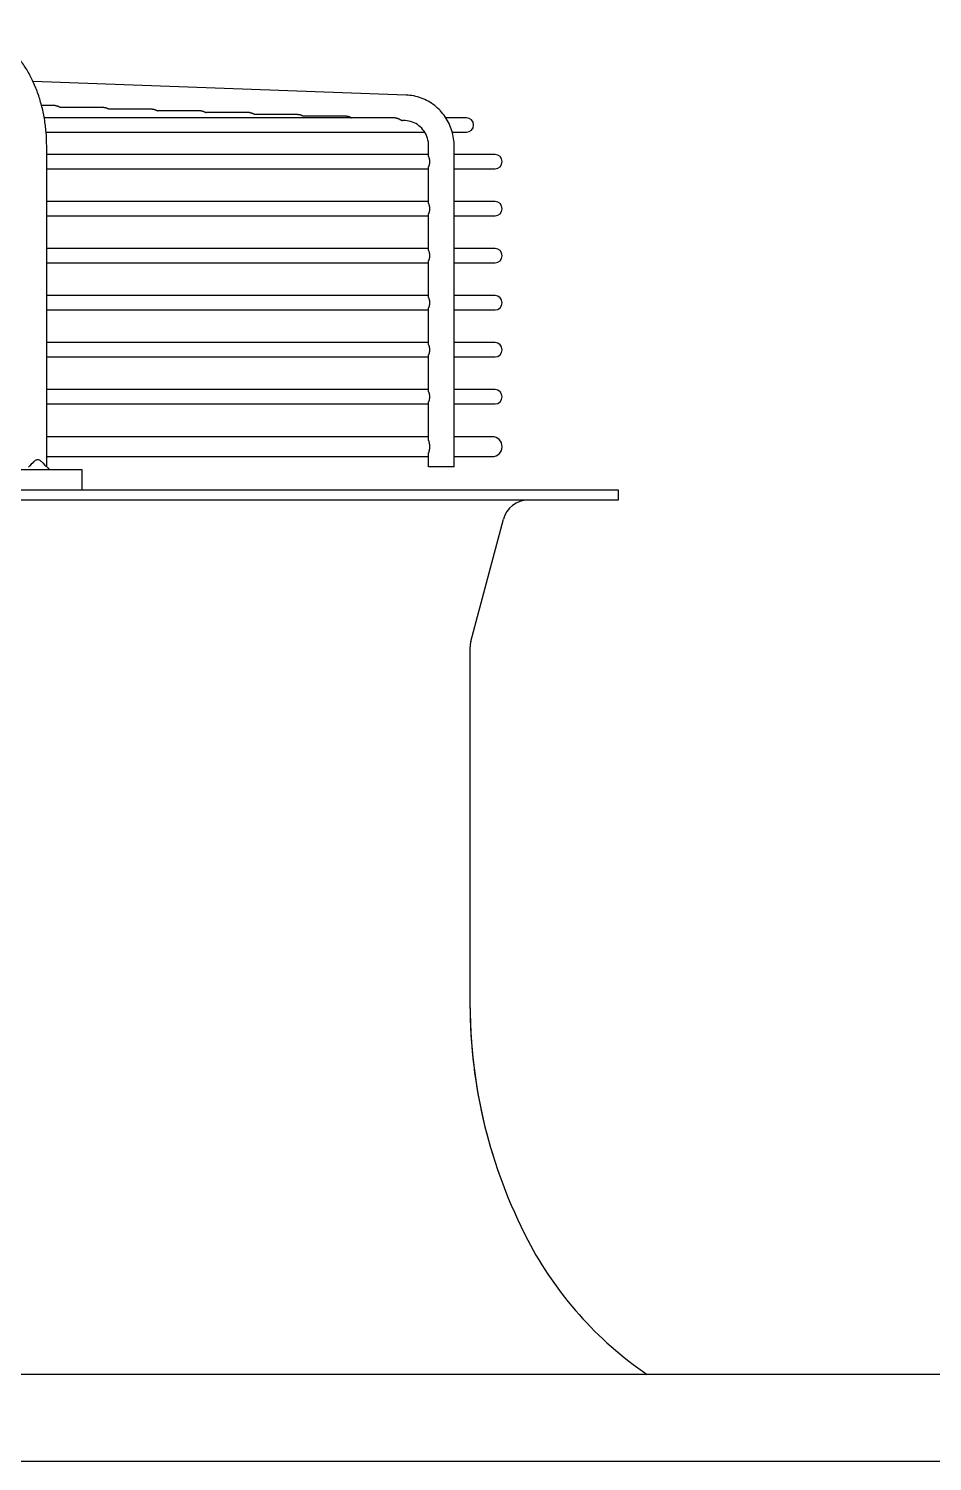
# Model space of a CAD drawing. Header units: millimetres. Extents: x 16200 to 32328, y 19251 to 29476.
# Drawn here: x 16810.83 to 16817.8, y 19596.54 to 19607.57 of the extents above; entities that cross this region are included whole.
import ezdxf

# ---------------------------------------------------------------- set-up
doc = ezdxf.new("R2010")
doc.units = ezdxf.units.MM
doc.header["$LTSCALE"] = 5
doc.layers.add('UNIT', color=6, linetype='Continuous')

msp = doc.modelspace()

# ---------------------------------------------------------------- linework, layer by layer
at = {"layer": 'UNIT'}
for p, q in [((16813.7429, 19607.0623), (16810.8677, 19607.1663)), ((16811.0378, 19606.9814), (16810.9336, 19606.9814)), ((16811.412, 19606.9679), (16811.0786, 19606.9679)), ((16811.7862, 19606.9544), (16811.4528, 19606.9544)), ((16813.6572, 19606.8869), (16810.9541, 19606.8869)), ((16812.1604, 19606.9409), (16811.827, 19606.9409)), ((16812.5346, 19606.9274), (16812.2012, 19606.9274)), ((16812.9088, 19606.9139), (16812.5754, 19606.9139)), ((16813.283, 19606.9004), (16812.9495, 19606.9004)), ((16813.7358, 19606.8656), (16813.7136, 19606.8664)), ((16814.2073, 19606.8869), (16814.0488, 19606.8869)), ((16810.9684, 19606.7767), (16813.8856, 19606.7767)), ((16814.0984, 19606.7767), (16814.2073, 19606.7767)), ((16810.973, 19604.1995), (16810.973, 19606.6689)), ((16813.9162, 19606.589), (16813.9162, 19606.6689)), ((16814.113, 19604.1995), (16814.113, 19606.6689)), ((16813.9162, 19606.605), (16810.973, 19606.605)), ((16814.4278, 19606.605), (16814.113, 19606.605)), ((16810.973, 19606.4948), (16813.9162, 19606.4948)), ((16813.9162, 19606.2268), (16813.9162, 19606.5107)), ((16814.113, 19606.4948), (16814.4278, 19606.4948)), ((16813.9162, 19606.2428), (16810.973, 19606.2428)), ((16814.4278, 19606.2428), (16814.113, 19606.2428)), ((16810.973, 19606.1326), (16813.9162, 19606.1326)), ((16813.9162, 19605.8646), (16813.9162, 19606.1485)), ((16814.113, 19606.1326), (16814.4278, 19606.1326)), ((16813.9162, 19605.8806), (16810.973, 19605.8806)), ((16814.4278, 19605.8806), (16814.113, 19605.8806)), ((16810.973, 19605.7704), (16813.9162, 19605.7704)), ((16813.9162, 19605.5024), (16813.9162, 19605.7863)), ((16814.113, 19605.7704), (16814.4278, 19605.7704)), ((16813.9162, 19605.5184), (16810.973, 19605.5184)), ((16814.4278, 19605.5184), (16814.113, 19605.5184)), ((16810.973, 19605.4081), (16813.9162, 19605.4081)), ((16813.9162, 19605.1402), (16813.9162, 19605.4241)), ((16814.113, 19605.4081), (16814.4278, 19605.4081)), ((16813.9162, 19605.1562), (16810.973, 19605.1562)), ((16814.4278, 19605.1562), (16814.113, 19605.1562)), ((16810.973, 19605.0459), (16813.9162, 19605.0459)), ((16813.9162, 19604.778), (16813.9162, 19605.0619)), ((16814.113, 19605.0459), (16814.4278, 19605.0459)), ((16813.9162, 19604.794), (16810.973, 19604.794)), ((16814.4278, 19604.794), (16814.113, 19604.794)), ((16810.973, 19604.6837), (16813.9162, 19604.6837)), ((16813.9162, 19604.4023), (16813.9162, 19604.6997)), ((16814.113, 19604.6837), (16814.4278, 19604.6837)), ((16813.9162, 19604.4318), (16810.973, 19604.4318)), ((16814.4062, 19604.4318), (16814.113, 19604.4318)), ((16813.9162, 19604.1995), (16813.9162, 19604.3077)), ((16810.973, 19604.2782), (16813.9162, 19604.2782)), ((16814.113, 19604.1995), (16813.9162, 19604.1995)), ((16814.113, 19604.2782), (16814.4062, 19604.2782)), ((16809.0157, 19604.1798), (16811.2428, 19604.1798)), ((16811.2428, 19604.1798), (16811.2428, 19604.0223)), ((16781.6365, 19604.0223), (16815.3766, 19604.0223)), ((16815.3766, 19604.0223), (16815.3766, 19603.9436)), ((16815.3766, 19603.9436), (16781.6365, 19603.9436)), ((16814.2415, 19602.8558), (16814.4926, 19603.7974)), ((16814.2349, 19602.8051), (16814.2349, 19600.0641)), ((16819.5989, 19597.2113), (16787.4001, 19597.2113)), ((16847.9461, 19596.542), (16787.6496, 19596.542))]:
    msp.add_line(p, q, dxfattribs=at)
for centre, radius, start, end in [((16814.2073, 19606.8318), 0.0551, 270, 90), ((16814.4278, 19606.5499), 0.0551, 270, 90), ((16814.4278, 19606.1877), 0.0551, 270, 90), ((16814.4278, 19605.8255), 0.0551, 270, 90), ((16814.4278, 19605.4633), 0.0551, 270, 90), ((16814.4278, 19605.1011), 0.0551, 270, 90), ((16814.4278, 19604.7389), 0.0551, 270, 90), ((16814.4062, 19604.355), 0.0768, 270, 90), ((16814.6828, 19603.7467), 0.1969, 90, 165.06858), ((16814.4317, 19602.8051), 0.1969, 165.06858, 180), ((16818.1719, 19600.0641), 3.937, 180, 197.13193), ((16818.1719, 19600.0641), 3.937, 180, 207.50184), ((16817.1941, 19599.5551), 2.8346, 207.50184, 235.77552)]:
    msp.add_arc(centre, radius, start, end, dxfattribs=at)
for points, knots in [([(16810.973, 19606.6689), (16810.973, 19606.7044), (16810.9714, 19606.7403), (16810.9685, 19606.7757), (16810.9655, 19606.8112), (16810.9611, 19606.8461), (16810.9552, 19606.8808), (16810.9493, 19606.9154), (16810.9419, 19606.9498), (16810.9331, 19606.9833), (16810.9244, 19607.0167), (16810.9143, 19607.0493), (16810.9028, 19607.081), (16810.8913, 19607.1128), (16810.8784, 19607.1438), (16810.8643, 19607.1734), (16810.8503, 19607.203), (16810.8351, 19607.2313), (16810.8187, 19607.2583), (16810.8022, 19607.2854), (16810.7846, 19607.3112), (16810.766, 19607.3354), (16810.7475, 19607.3595), (16810.728, 19607.382), (16810.7076, 19607.4029), (16810.6871, 19607.4237), (16810.6657, 19607.443), (16810.6436, 19607.4603), (16810.6216, 19607.4777), (16810.5989, 19607.4931), (16810.5756, 19607.5066), (16810.5523, 19607.5201), (16810.5282, 19607.5318), (16810.5039, 19607.5413), (16810.4797, 19607.5509), (16810.4551, 19607.5583), (16810.4302, 19607.5638), (16810.4053, 19607.5692), (16810.3799, 19607.5726), (16810.3548, 19607.5738)], [0, 0, 0, 0, 0.076921, 0.076921, 0.076921, 0.1538421, 0.1538421, 0.1538421, 0.2307631, 0.2307631, 0.2307631, 0.3076842, 0.3076842, 0.3076842, 0.3846052, 0.3846052, 0.3846052, 0.4615263, 0.4615263, 0.4615263, 0.5384473, 0.5384473, 0.5384473, 0.6153684, 0.6153684, 0.6153684, 0.6922894, 0.6922894, 0.6922894, 0.7692105, 0.7692105, 0.7692105, 0.8461315, 0.8461315, 0.8461315, 0.9230526, 0.9230526, 0.9230526, 1, 1, 1, 1]), ([(16811.0378, 19606.9814), (16811.038, 19606.9814), (16811.0381, 19606.9814), (16811.0382, 19606.9814), (16811.0392, 19606.9814), (16811.0402, 19606.9814), (16811.0411, 19606.9813), (16811.0421, 19606.9812), (16811.0431, 19606.9811), (16811.0441, 19606.981), (16811.0451, 19606.9809), (16811.0461, 19606.9808), (16811.0471, 19606.9806), (16811.0481, 19606.9804), (16811.0491, 19606.9802), (16811.0501, 19606.98), (16811.0511, 19606.9798), (16811.0521, 19606.9795), (16811.0531, 19606.9793), (16811.0541, 19606.979), (16811.0551, 19606.9787), (16811.0561, 19606.9784), (16811.0571, 19606.9781), (16811.0581, 19606.9777), (16811.0591, 19606.9774), (16811.0601, 19606.977), (16811.0611, 19606.9766), (16811.0621, 19606.9762), (16811.0631, 19606.9758), (16811.0641, 19606.9754), (16811.0651, 19606.975), (16811.0661, 19606.9745), (16811.067, 19606.9741), (16811.068, 19606.9736), (16811.069, 19606.9731), (16811.0699, 19606.9726), (16811.0709, 19606.9721), (16811.0719, 19606.9716), (16811.0728, 19606.9711), (16811.0737, 19606.9706), (16811.0747, 19606.9701), (16811.0756, 19606.9696), (16811.0765, 19606.9691), (16811.0772, 19606.9687), (16811.0779, 19606.9683), (16811.0786, 19606.9679)], [0.48439597, 0.48439597, 0.48439597, 0.48439597, 0.48780488, 0.48780488, 0.48780488, 0.51219512, 0.51219512, 0.51219512, 0.53658537, 0.53658537, 0.53658537, 0.56097561, 0.56097561, 0.56097561, 0.58536585, 0.58536585, 0.58536585, 0.6097561, 0.6097561, 0.6097561, 0.63414634, 0.63414634, 0.63414634, 0.65853659, 0.65853659, 0.65853659, 0.68292683, 0.68292683, 0.68292683, 0.70731707, 0.70731707, 0.70731707, 0.73170732, 0.73170732, 0.73170732, 0.75609756, 0.75609756, 0.75609756, 0.7804878, 0.7804878, 0.7804878, 0.80487805, 0.80487805, 0.80487805, 0.82380204, 0.82380204, 0.82380204, 0.82380204]), ([(16811.412, 19606.9679), (16811.4122, 19606.9679), (16811.4123, 19606.9679), (16811.4124, 19606.9679), (16811.4134, 19606.9679), (16811.4144, 19606.9679), (16811.4153, 19606.9678), (16811.4163, 19606.9677), (16811.4173, 19606.9677), (16811.4183, 19606.9675), (16811.4193, 19606.9674), (16811.4203, 19606.9673), (16811.4213, 19606.9671), (16811.4223, 19606.9669), (16811.4233, 19606.9667), (16811.4243, 19606.9665), (16811.4253, 19606.9663), (16811.4263, 19606.966), (16811.4273, 19606.9658), (16811.4283, 19606.9655), (16811.4293, 19606.9652), (16811.4303, 19606.9649), (16811.4313, 19606.9646), (16811.4323, 19606.9642), (16811.4333, 19606.9639), (16811.4343, 19606.9635), (16811.4353, 19606.9631), (16811.4363, 19606.9627), (16811.4373, 19606.9623), (16811.4383, 19606.9619), (16811.4393, 19606.9614), (16811.4403, 19606.961), (16811.4413, 19606.9605), (16811.4422, 19606.9601), (16811.4432, 19606.9596), (16811.4442, 19606.9591), (16811.4451, 19606.9586), (16811.4461, 19606.9581), (16811.447, 19606.9576), (16811.448, 19606.9571), (16811.4489, 19606.9566), (16811.4498, 19606.9561), (16811.4507, 19606.9556), (16811.4514, 19606.9552), (16811.4521, 19606.9548), (16811.4528, 19606.9544)], [0.48440995, 0.48440995, 0.48440995, 0.48440995, 0.48780488, 0.48780488, 0.48780488, 0.51219512, 0.51219512, 0.51219512, 0.53658537, 0.53658537, 0.53658537, 0.56097561, 0.56097561, 0.56097561, 0.58536585, 0.58536585, 0.58536585, 0.6097561, 0.6097561, 0.6097561, 0.63414634, 0.63414634, 0.63414634, 0.65853659, 0.65853659, 0.65853659, 0.68292683, 0.68292683, 0.68292683, 0.70731707, 0.70731707, 0.70731707, 0.73170732, 0.73170732, 0.73170732, 0.75609756, 0.75609756, 0.75609756, 0.7804878, 0.7804878, 0.7804878, 0.80487805, 0.80487805, 0.80487805, 0.82345363, 0.82345363, 0.82345363, 0.82345363]), ([(16811.7862, 19606.9544), (16811.7864, 19606.9544), (16811.7865, 19606.9544), (16811.7866, 19606.9544), (16811.7876, 19606.9544), (16811.7885, 19606.9544), (16811.7895, 19606.9543), (16811.7905, 19606.9542), (16811.7915, 19606.9542), (16811.7925, 19606.954), (16811.7935, 19606.9539), (16811.7945, 19606.9538), (16811.7955, 19606.9536), (16811.7965, 19606.9534), (16811.7975, 19606.9532), (16811.7985, 19606.953), (16811.7995, 19606.9528), (16811.8005, 19606.9526), (16811.8015, 19606.9523), (16811.8025, 19606.952), (16811.8035, 19606.9517), (16811.8045, 19606.9514), (16811.8055, 19606.9511), (16811.8065, 19606.9507), (16811.8075, 19606.9504), (16811.8085, 19606.95), (16811.8095, 19606.9496), (16811.8105, 19606.9492), (16811.8115, 19606.9488), (16811.8125, 19606.9484), (16811.8135, 19606.9479), (16811.8145, 19606.9475), (16811.8155, 19606.947), (16811.8164, 19606.9466), (16811.8174, 19606.9461), (16811.8184, 19606.9456), (16811.8193, 19606.9451), (16811.8203, 19606.9446), (16811.8212, 19606.9441), (16811.8222, 19606.9436), (16811.8231, 19606.9431), (16811.824, 19606.9426), (16811.825, 19606.9421), (16811.8256, 19606.9417), (16811.8263, 19606.9413), (16811.827, 19606.9409)], [0.48442393, 0.48442393, 0.48442393, 0.48442393, 0.48780488, 0.48780488, 0.48780488, 0.51219512, 0.51219512, 0.51219512, 0.53658537, 0.53658537, 0.53658537, 0.56097561, 0.56097561, 0.56097561, 0.58536585, 0.58536585, 0.58536585, 0.6097561, 0.6097561, 0.6097561, 0.63414634, 0.63414634, 0.63414634, 0.65853659, 0.65853659, 0.65853659, 0.68292683, 0.68292683, 0.68292683, 0.70731707, 0.70731707, 0.70731707, 0.73170732, 0.73170732, 0.73170732, 0.75609756, 0.75609756, 0.75609756, 0.7804878, 0.7804878, 0.7804878, 0.80487805, 0.80487805, 0.80487805, 0.82310602, 0.82310602, 0.82310602, 0.82310602]), ([(16814.113, 19606.6689), (16814.113, 19606.7088), (16814.1071, 19606.7488), (16814.0837, 19606.8252), (16814.0662, 19606.8616), (16814.0213, 19606.9274), (16813.9939, 19606.9569), (16813.9314, 19607.006), (16813.8963, 19607.0256), (16813.8219, 19607.0531), (16813.7825, 19607.0609), (16813.7429, 19607.0623)], [1.5707963, 1.5707963, 1.5707963, 1.5707963, 1.8779743, 1.8779743, 2.1851522, 2.1851522, 2.4923302, 2.4923302, 2.7995081, 2.7995081, 3.1066861, 3.1066861, 3.1066861, 3.1066861]), ([(16812.1604, 19606.9409), (16812.1605, 19606.9409), (16812.1607, 19606.9409), (16812.1608, 19606.9409), (16812.1618, 19606.9409), (16812.1627, 19606.9409), (16812.1637, 19606.9408), (16812.1647, 19606.9407), (16812.1657, 19606.9407), (16812.1667, 19606.9405), (16812.1677, 19606.9404), (16812.1687, 19606.9403), (16812.1697, 19606.9401), (16812.1707, 19606.9399), (16812.1717, 19606.9397), (16812.1727, 19606.9395), (16812.1737, 19606.9393), (16812.1747, 19606.9391), (16812.1757, 19606.9388), (16812.1767, 19606.9385), (16812.1777, 19606.9382), (16812.1787, 19606.9379), (16812.1797, 19606.9376), (16812.1807, 19606.9372), (16812.1817, 19606.9369), (16812.1827, 19606.9365), (16812.1837, 19606.9361), (16812.1847, 19606.9357), (16812.1857, 19606.9353), (16812.1867, 19606.9349), (16812.1877, 19606.9344), (16812.1887, 19606.934), (16812.1897, 19606.9335), (16812.1907, 19606.9331), (16812.1916, 19606.9326), (16812.1926, 19606.9321), (16812.1936, 19606.9316), (16812.1945, 19606.9311), (16812.1955, 19606.9306), (16812.1964, 19606.9301), (16812.1973, 19606.9296), (16812.1983, 19606.9291), (16812.1992, 19606.9286), (16812.1999, 19606.9282), (16812.2005, 19606.9278), (16812.2012, 19606.9274)], [0.48443789, 0.48443789, 0.48443789, 0.48443789, 0.48780488, 0.48780488, 0.48780488, 0.51219512, 0.51219512, 0.51219512, 0.53658537, 0.53658537, 0.53658537, 0.56097561, 0.56097561, 0.56097561, 0.58536585, 0.58536585, 0.58536585, 0.6097561, 0.6097561, 0.6097561, 0.63414634, 0.63414634, 0.63414634, 0.65853659, 0.65853659, 0.65853659, 0.68292683, 0.68292683, 0.68292683, 0.70731707, 0.70731707, 0.70731707, 0.73170732, 0.73170732, 0.73170732, 0.75609756, 0.75609756, 0.75609756, 0.7804878, 0.7804878, 0.7804878, 0.80487805, 0.80487805, 0.80487805, 0.82275922, 0.82275922, 0.82275922, 0.82275922]), ([(16812.5346, 19606.9274), (16812.5347, 19606.9274), (16812.5349, 19606.9274), (16812.535, 19606.9274), (16812.536, 19606.9274), (16812.5369, 19606.9274), (16812.5379, 19606.9273), (16812.5389, 19606.9273), (16812.5399, 19606.9272), (16812.5409, 19606.927), (16812.5419, 19606.9269), (16812.5429, 19606.9268), (16812.5439, 19606.9266), (16812.5449, 19606.9264), (16812.5459, 19606.9262), (16812.5469, 19606.926), (16812.5479, 19606.9258), (16812.5489, 19606.9256), (16812.5499, 19606.9253), (16812.5509, 19606.925), (16812.5519, 19606.9247), (16812.5529, 19606.9244), (16812.5539, 19606.9241), (16812.5549, 19606.9237), (16812.5559, 19606.9234), (16812.557, 19606.923), (16812.558, 19606.9226), (16812.5589, 19606.9222), (16812.5599, 19606.9218), (16812.5609, 19606.9214), (16812.5619, 19606.9209), (16812.5629, 19606.9205), (16812.5639, 19606.92), (16812.5649, 19606.9196), (16812.5658, 19606.9191), (16812.5668, 19606.9186), (16812.5678, 19606.9181), (16812.5687, 19606.9176), (16812.5697, 19606.9171), (16812.5706, 19606.9166), (16812.5716, 19606.9161), (16812.5725, 19606.9156), (16812.5734, 19606.915), (16812.5741, 19606.9147), (16812.5747, 19606.9143), (16812.5754, 19606.9139)], [0.48445184, 0.48445184, 0.48445184, 0.48445184, 0.48780488, 0.48780488, 0.48780488, 0.51219512, 0.51219512, 0.51219512, 0.53658537, 0.53658537, 0.53658537, 0.56097561, 0.56097561, 0.56097561, 0.58536585, 0.58536585, 0.58536585, 0.6097561, 0.6097561, 0.6097561, 0.63414634, 0.63414634, 0.63414634, 0.65853659, 0.65853659, 0.65853659, 0.68292683, 0.68292683, 0.68292683, 0.70731707, 0.70731707, 0.70731707, 0.73170732, 0.73170732, 0.73170732, 0.75609756, 0.75609756, 0.75609756, 0.7804878, 0.7804878, 0.7804878, 0.80487805, 0.80487805, 0.80487805, 0.82241329, 0.82241329, 0.82241329, 0.82241329]), ([(16812.9088, 19606.9139), (16812.9089, 19606.9139), (16812.9091, 19606.9139), (16812.9092, 19606.9139), (16812.9102, 19606.9139), (16812.9111, 19606.9139), (16812.9121, 19606.9138), (16812.9131, 19606.9138), (16812.9141, 19606.9137), (16812.9151, 19606.9136), (16812.9161, 19606.9134), (16812.9171, 19606.9133), (16812.9181, 19606.9131), (16812.9191, 19606.9129), (16812.9201, 19606.9128), (16812.9211, 19606.9125), (16812.9221, 19606.9123), (16812.9231, 19606.9121), (16812.9241, 19606.9118), (16812.9251, 19606.9115), (16812.9261, 19606.9112), (16812.9271, 19606.9109), (16812.9281, 19606.9106), (16812.9292, 19606.9102), (16812.9302, 19606.9099), (16812.9312, 19606.9095), (16812.9322, 19606.9091), (16812.9332, 19606.9087), (16812.9342, 19606.9083), (16812.9351, 19606.9079), (16812.9361, 19606.9074), (16812.9371, 19606.907), (16812.9381, 19606.9065), (16812.9391, 19606.906), (16812.9401, 19606.9056), (16812.941, 19606.9051), (16812.942, 19606.9046), (16812.9429, 19606.9041), (16812.9439, 19606.9036), (16812.9448, 19606.9031), (16812.9458, 19606.9026), (16812.9467, 19606.902), (16812.9476, 19606.9015), (16812.9483, 19606.9012), (16812.9489, 19606.9008), (16812.9495, 19606.9004)], [0.48446578, 0.48446578, 0.48446578, 0.48446578, 0.48780488, 0.48780488, 0.48780488, 0.51219512, 0.51219512, 0.51219512, 0.53658537, 0.53658537, 0.53658537, 0.56097561, 0.56097561, 0.56097561, 0.58536585, 0.58536585, 0.58536585, 0.6097561, 0.6097561, 0.6097561, 0.63414634, 0.63414634, 0.63414634, 0.65853659, 0.65853659, 0.65853659, 0.68292683, 0.68292683, 0.68292683, 0.70731707, 0.70731707, 0.70731707, 0.73170732, 0.73170732, 0.73170732, 0.75609756, 0.75609756, 0.75609756, 0.7804878, 0.7804878, 0.7804878, 0.80487805, 0.80487805, 0.80487805, 0.82206823, 0.82206823, 0.82206823, 0.82206823]), ([(16813.283, 19606.9004), (16813.2831, 19606.9004), (16813.2833, 19606.9004), (16813.2834, 19606.9004), (16813.2843, 19606.9004), (16813.2853, 19606.9004), (16813.2863, 19606.9003), (16813.2873, 19606.9003), (16813.2883, 19606.9002), (16813.2893, 19606.9001), (16813.2903, 19606.8999), (16813.2913, 19606.8998), (16813.2923, 19606.8996), (16813.2933, 19606.8995), (16813.2943, 19606.8993), (16813.2953, 19606.899), (16813.2963, 19606.8988), (16813.2973, 19606.8986), (16813.2983, 19606.8983), (16813.2993, 19606.898), (16813.3003, 19606.8977), (16813.3013, 19606.8974), (16813.3023, 19606.8971), (16813.3034, 19606.8967), (16813.3044, 19606.8964), (16813.3054, 19606.896), (16813.3064, 19606.8956), (16813.3074, 19606.8952), (16813.3084, 19606.8948), (16813.3094, 19606.8944), (16813.3103, 19606.8939), (16813.3113, 19606.8935), (16813.3123, 19606.893), (16813.3133, 19606.8925), (16813.3143, 19606.8921), (16813.3152, 19606.8916), (16813.3162, 19606.8911), (16813.3172, 19606.8906), (16813.3181, 19606.8901), (16813.319, 19606.8896), (16813.32, 19606.889), (16813.3209, 19606.8885), (16813.3218, 19606.888), (16813.3225, 19606.8876), (16813.3231, 19606.8873), (16813.3237, 19606.8869)], [0.48447969, 0.48447969, 0.48447969, 0.48447969, 0.48780488, 0.48780488, 0.48780488, 0.51219512, 0.51219512, 0.51219512, 0.53658537, 0.53658537, 0.53658537, 0.56097561, 0.56097561, 0.56097561, 0.58536585, 0.58536585, 0.58536585, 0.6097561, 0.6097561, 0.6097561, 0.63414634, 0.63414634, 0.63414634, 0.65853659, 0.65853659, 0.65853659, 0.68292683, 0.68292683, 0.68292683, 0.70731707, 0.70731707, 0.70731707, 0.73170732, 0.73170732, 0.73170732, 0.75609756, 0.75609756, 0.75609756, 0.7804878, 0.7804878, 0.7804878, 0.80487805, 0.80487805, 0.80487805, 0.82172407, 0.82172407, 0.82172407, 0.82172407]), ([(16813.6572, 19606.8869), (16813.6573, 19606.8869), (16813.6574, 19606.8869), (16813.6576, 19606.8869), (16813.6585, 19606.8869), (16813.6595, 19606.8869), (16813.6605, 19606.8868), (16813.6615, 19606.8868), (16813.6625, 19606.8867), (16813.6635, 19606.8866), (16813.6645, 19606.8864), (16813.6655, 19606.8863), (16813.6665, 19606.8861), (16813.6675, 19606.886), (16813.6685, 19606.8858), (16813.6695, 19606.8855), (16813.6705, 19606.8853), (16813.6715, 19606.8851), (16813.6725, 19606.8848), (16813.6735, 19606.8845), (16813.6745, 19606.8842), (16813.6755, 19606.8839), (16813.6766, 19606.8836), (16813.6776, 19606.8832), (16813.6786, 19606.8829), (16813.6796, 19606.8825), (16813.6806, 19606.8821), (16813.6816, 19606.8817), (16813.6826, 19606.8813), (16813.6836, 19606.8809), (16813.6846, 19606.8804), (16813.6855, 19606.88), (16813.6865, 19606.8795), (16813.6875, 19606.879), (16813.6885, 19606.8786), (16813.6894, 19606.8781), (16813.6904, 19606.8776), (16813.6914, 19606.8771), (16813.6923, 19606.8766), (16813.6933, 19606.876), (16813.6942, 19606.8755), (16813.6951, 19606.875), (16813.6961, 19606.8745), (16813.697, 19606.874), (16813.6979, 19606.8735), (16813.6988, 19606.8729), (16813.6996, 19606.8724), (16813.7005, 19606.8719), (16813.7014, 19606.8715), (16813.7022, 19606.871), (16813.7031, 19606.8705), (16813.7039, 19606.8701), (16813.7047, 19606.8696), (16813.7055, 19606.8692), (16813.7062, 19606.8688), (16813.707, 19606.8684), (16813.7077, 19606.8681), (16813.7084, 19606.8678), (16813.7091, 19606.8675), (16813.7098, 19606.8672), (16813.7104, 19606.867), (16813.7111, 19606.8668), (16813.7117, 19606.8667), (16813.7122, 19606.8666), (16813.7125, 19606.8665), (16813.7128, 19606.8665), (16813.7131, 19606.8664), (16813.7132, 19606.8664), (16813.7134, 19606.8664), (16813.7136, 19606.8664)], [0.48449418, 0.48449418, 0.48449418, 0.48449418, 0.48780488, 0.48780488, 0.48780488, 0.51219512, 0.51219512, 0.51219512, 0.53658537, 0.53658537, 0.53658537, 0.56097561, 0.56097561, 0.56097561, 0.58536585, 0.58536585, 0.58536585, 0.6097561, 0.6097561, 0.6097561, 0.63414634, 0.63414634, 0.63414634, 0.65853659, 0.65853659, 0.65853659, 0.68292683, 0.68292683, 0.68292683, 0.70731707, 0.70731707, 0.70731707, 0.73170732, 0.73170732, 0.73170732, 0.75609756, 0.75609756, 0.75609756, 0.7804878, 0.7804878, 0.7804878, 0.80487805, 0.80487805, 0.80487805, 0.82926829, 0.82926829, 0.82926829, 0.85365854, 0.85365854, 0.85365854, 0.87804878, 0.87804878, 0.87804878, 0.90243902, 0.90243902, 0.90243902, 0.92682927, 0.92682927, 0.92682927, 0.95121951, 0.95121951, 0.95121951, 0.97560976, 0.97560976, 0.97560976, 0.98780488, 0.98780488, 0.98780488, 0.99598671, 0.99598671, 0.99598671, 0.99598671]), ([(16813.9162, 19606.6689), (16813.9162, 19606.6894), (16813.9131, 19606.7098), (16813.9012, 19606.7488), (16813.8923, 19606.7672), (16813.8699, 19606.8001), (16813.8563, 19606.8147), (16813.8257, 19606.8387), (16813.8088, 19606.8481), (16813.7732, 19606.8612), (16813.7545, 19606.8649), (16813.7358, 19606.8656)], [1.5707963, 1.5707963, 1.5707963, 1.5707963, 1.8779743, 1.8779743, 2.1851522, 2.1851522, 2.4923302, 2.4923302, 2.7995081, 2.7995081, 3.1066861, 3.1066861, 3.1066861, 3.1066861]), ([(16813.9162, 19606.589), (16813.9162, 19606.589), (16813.9162, 19606.5885), (16813.9163, 19606.5875), (16813.9166, 19606.5859), (16813.9171, 19606.5841), (16813.9177, 19606.5821), (16813.9183, 19606.58), (16813.919, 19606.5777), (16813.9196, 19606.5753), (16813.9203, 19606.5728), (16813.9209, 19606.5701), (16813.9215, 19606.5674), (16813.922, 19606.5646), (16813.9224, 19606.5618), (16813.9228, 19606.5588), (16813.923, 19606.5559), (16813.9232, 19606.5529), (16813.9232, 19606.5509), (16813.9232, 19606.5499)], [0.23243635, 0.23243635, 0.23243635, 0.23243635, 0.23809524, 0.28571429, 0.33333333, 0.38095238, 0.42857143, 0.47619048, 0.52380952, 0.57142857, 0.61904762, 0.66666667, 0.71428571, 0.76190476, 0.80952381, 0.85714286, 0.9047619, 0.95238095, 1, 1, 1, 1]), ([(16813.9232, 19606.5499), (16813.9232, 19606.5489), (16813.9232, 19606.5469), (16813.923, 19606.5439), (16813.9228, 19606.5409), (16813.9224, 19606.538), (16813.922, 19606.5351), (16813.9215, 19606.5323), (16813.9209, 19606.5296), (16813.9203, 19606.527), (16813.9196, 19606.5245), (16813.919, 19606.522), (16813.9183, 19606.5198), (16813.9177, 19606.5176), (16813.9171, 19606.5156), (16813.9166, 19606.5138), (16813.9163, 19606.5122), (16813.9162, 19606.5113), (16813.9162, 19606.5108), (16813.9162, 19606.5107)], [0, 0, 0, 0, 0.04761905, 0.0952381, 0.14285714, 0.19047619, 0.23809524, 0.28571429, 0.33333333, 0.38095238, 0.42857143, 0.47619048, 0.52380952, 0.57142857, 0.61904762, 0.66666667, 0.71428571, 0.76190476, 0.76755485, 0.76755485, 0.76755485, 0.76755485]), ([(16813.9162, 19606.2268), (16813.9162, 19606.2268), (16813.9162, 19606.2263), (16813.9163, 19606.2253), (16813.9166, 19606.2237), (16813.9171, 19606.2219), (16813.9177, 19606.2199), (16813.9183, 19606.2178), (16813.919, 19606.2155), (16813.9196, 19606.2131), (16813.9203, 19606.2106), (16813.9209, 19606.2079), (16813.9215, 19606.2052), (16813.922, 19606.2024), (16813.9224, 19606.1995), (16813.9228, 19606.1966), (16813.923, 19606.1937), (16813.9232, 19606.1907), (16813.9232, 19606.1887), (16813.9232, 19606.1877)], [0.23243635, 0.23243635, 0.23243635, 0.23243635, 0.23809524, 0.28571429, 0.33333333, 0.38095238, 0.42857143, 0.47619048, 0.52380952, 0.57142857, 0.61904762, 0.66666667, 0.71428571, 0.76190476, 0.80952381, 0.85714286, 0.9047619, 0.95238095, 1, 1, 1, 1]), ([(16813.9232, 19606.1877), (16813.9232, 19606.1867), (16813.9232, 19606.1847), (16813.923, 19606.1817), (16813.9228, 19606.1787), (16813.9224, 19606.1758), (16813.922, 19606.1729), (16813.9215, 19606.1701), (16813.9209, 19606.1674), (16813.9203, 19606.1648), (16813.9196, 19606.1623), (16813.919, 19606.1598), (16813.9183, 19606.1576), (16813.9177, 19606.1554), (16813.9171, 19606.1534), (16813.9166, 19606.1516), (16813.9163, 19606.15), (16813.9162, 19606.1491), (16813.9162, 19606.1486), (16813.9162, 19606.1485)], [0, 0, 0, 0, 0.04761905, 0.0952381, 0.14285714, 0.19047619, 0.23809524, 0.28571429, 0.33333333, 0.38095238, 0.42857143, 0.47619048, 0.52380952, 0.57142857, 0.61904762, 0.66666667, 0.71428571, 0.76190476, 0.76755485, 0.76755485, 0.76755485, 0.76755485]), ([(16813.9162, 19605.8646), (16813.9162, 19605.8646), (16813.9162, 19605.8641), (16813.9163, 19605.8631), (16813.9166, 19605.8615), (16813.9171, 19605.8597), (16813.9177, 19605.8577), (16813.9183, 19605.8556), (16813.919, 19605.8533), (16813.9196, 19605.8509), (16813.9203, 19605.8484), (16813.9209, 19605.8457), (16813.9215, 19605.843), (16813.922, 19605.8402), (16813.9224, 19605.8373), (16813.9228, 19605.8344), (16813.923, 19605.8315), (16813.9232, 19605.8285), (16813.9232, 19605.8265), (16813.9232, 19605.8255)], [0.23243635, 0.23243635, 0.23243635, 0.23243635, 0.23809524, 0.28571429, 0.33333333, 0.38095238, 0.42857143, 0.47619048, 0.52380952, 0.57142857, 0.61904762, 0.66666667, 0.71428571, 0.76190476, 0.80952381, 0.85714286, 0.9047619, 0.95238095, 1, 1, 1, 1]), ([(16813.9232, 19605.8255), (16813.9232, 19605.8245), (16813.9232, 19605.8225), (16813.923, 19605.8195), (16813.9228, 19605.8165), (16813.9224, 19605.8136), (16813.922, 19605.8107), (16813.9215, 19605.8079), (16813.9209, 19605.8052), (16813.9203, 19605.8026), (16813.9196, 19605.8), (16813.919, 19605.7976), (16813.9183, 19605.7954), (16813.9177, 19605.7932), (16813.9171, 19605.7912), (16813.9166, 19605.7894), (16813.9163, 19605.7878), (16813.9162, 19605.7868), (16813.9162, 19605.7864), (16813.9162, 19605.7863)], [0, 0, 0, 0, 0.04761905, 0.0952381, 0.14285714, 0.19047619, 0.23809524, 0.28571429, 0.33333333, 0.38095238, 0.42857143, 0.47619048, 0.52380952, 0.57142857, 0.61904762, 0.66666667, 0.71428571, 0.76190476, 0.76755485, 0.76755485, 0.76755485, 0.76755485]), ([(16813.9162, 19605.5024), (16813.9162, 19605.5024), (16813.9162, 19605.5019), (16813.9163, 19605.5009), (16813.9166, 19605.4993), (16813.9171, 19605.4975), (16813.9177, 19605.4955), (16813.9183, 19605.4934), (16813.919, 19605.4911), (16813.9196, 19605.4887), (16813.9203, 19605.4862), (16813.9209, 19605.4835), (16813.9215, 19605.4808), (16813.922, 19605.478), (16813.9224, 19605.4751), (16813.9228, 19605.4722), (16813.923, 19605.4693), (16813.9232, 19605.4663), (16813.9232, 19605.4643), (16813.9232, 19605.4633)], [0.23243635, 0.23243635, 0.23243635, 0.23243635, 0.23809524, 0.28571429, 0.33333333, 0.38095238, 0.42857143, 0.47619048, 0.52380952, 0.57142857, 0.61904762, 0.66666667, 0.71428571, 0.76190476, 0.80952381, 0.85714286, 0.9047619, 0.95238095, 1, 1, 1, 1]), ([(16813.9232, 19605.4633), (16813.9232, 19605.4623), (16813.9232, 19605.4603), (16813.923, 19605.4573), (16813.9228, 19605.4543), (16813.9224, 19605.4514), (16813.922, 19605.4485), (16813.9215, 19605.4457), (16813.9209, 19605.443), (16813.9203, 19605.4404), (16813.9196, 19605.4378), (16813.919, 19605.4354), (16813.9183, 19605.4331), (16813.9177, 19605.431), (16813.9171, 19605.429), (16813.9166, 19605.4272), (16813.9163, 19605.4256), (16813.9162, 19605.4246), (16813.9162, 19605.4242), (16813.9162, 19605.4241)], [0, 0, 0, 0, 0.04761905, 0.0952381, 0.14285714, 0.19047619, 0.23809524, 0.28571429, 0.33333333, 0.38095238, 0.42857143, 0.47619048, 0.52380952, 0.57142857, 0.61904762, 0.66666667, 0.71428571, 0.76190476, 0.76755485, 0.76755485, 0.76755485, 0.76755485]), ([(16813.9162, 19605.1402), (16813.9162, 19605.1402), (16813.9162, 19605.1397), (16813.9163, 19605.1387), (16813.9166, 19605.1371), (16813.9171, 19605.1353), (16813.9177, 19605.1333), (16813.9183, 19605.1312), (16813.919, 19605.1289), (16813.9196, 19605.1265), (16813.9203, 19605.1239), (16813.9209, 19605.1213), (16813.9215, 19605.1186), (16813.922, 19605.1158), (16813.9224, 19605.1129), (16813.9228, 19605.11), (16813.923, 19605.1071), (16813.9232, 19605.1041), (16813.9232, 19605.1021), (16813.9232, 19605.1011)], [0.23243635, 0.23243635, 0.23243635, 0.23243635, 0.23809524, 0.28571429, 0.33333333, 0.38095238, 0.42857143, 0.47619048, 0.52380952, 0.57142857, 0.61904762, 0.66666667, 0.71428571, 0.76190476, 0.80952381, 0.85714286, 0.9047619, 0.95238095, 1, 1, 1, 1]), ([(16813.9232, 19605.1011), (16813.9232, 19605.1001), (16813.9232, 19605.0981), (16813.923, 19605.0951), (16813.9228, 19605.0921), (16813.9224, 19605.0892), (16813.922, 19605.0863), (16813.9215, 19605.0835), (16813.9209, 19605.0808), (16813.9203, 19605.0782), (16813.9196, 19605.0756), (16813.919, 19605.0732), (16813.9183, 19605.0709), (16813.9177, 19605.0688), (16813.9171, 19605.0668), (16813.9166, 19605.065), (16813.9163, 19605.0634), (16813.9162, 19605.0624), (16813.9162, 19605.062), (16813.9162, 19605.0619)], [0, 0, 0, 0, 0.04761905, 0.0952381, 0.14285714, 0.19047619, 0.23809524, 0.28571429, 0.33333333, 0.38095238, 0.42857143, 0.47619048, 0.52380952, 0.57142857, 0.61904762, 0.66666667, 0.71428571, 0.76190476, 0.76755485, 0.76755485, 0.76755485, 0.76755485]), ([(16813.9162, 19604.778), (16813.9162, 19604.7779), (16813.9162, 19604.7775), (16813.9163, 19604.7765), (16813.9166, 19604.7749), (16813.9171, 19604.7731), (16813.9177, 19604.7711), (16813.9183, 19604.769), (16813.919, 19604.7667), (16813.9196, 19604.7643), (16813.9203, 19604.7617), (16813.9209, 19604.7591), (16813.9215, 19604.7564), (16813.922, 19604.7536), (16813.9224, 19604.7507), (16813.9228, 19604.7478), (16813.923, 19604.7448), (16813.9232, 19604.7419), (16813.9232, 19604.7399), (16813.9232, 19604.7389)], [0.23243635, 0.23243635, 0.23243635, 0.23243635, 0.23809524, 0.28571429, 0.33333333, 0.38095238, 0.42857143, 0.47619048, 0.52380952, 0.57142857, 0.61904762, 0.66666667, 0.71428571, 0.76190476, 0.80952381, 0.85714286, 0.9047619, 0.95238095, 1, 1, 1, 1]), ([(16813.9232, 19604.7389), (16813.9232, 19604.7379), (16813.9232, 19604.7359), (16813.923, 19604.7329), (16813.9228, 19604.7299), (16813.9224, 19604.727), (16813.922, 19604.7241), (16813.9215, 19604.7213), (16813.9209, 19604.7186), (16813.9203, 19604.716), (16813.9196, 19604.7134), (16813.919, 19604.711), (16813.9183, 19604.7087), (16813.9177, 19604.7066), (16813.9171, 19604.7046), (16813.9166, 19604.7028), (16813.9163, 19604.7012), (16813.9162, 19604.7002), (16813.9162, 19604.6998), (16813.9162, 19604.6997)], [0, 0, 0, 0, 0.04761905, 0.0952381, 0.14285714, 0.19047619, 0.23809524, 0.28571429, 0.33333333, 0.38095238, 0.42857143, 0.47619048, 0.52380952, 0.57142857, 0.61904762, 0.66666667, 0.71428571, 0.76190476, 0.76755485, 0.76755485, 0.76755485, 0.76755485]), ([(16813.9162, 19604.4023), (16813.9162, 19604.402), (16813.9162, 19604.4011), (16813.9164, 19604.3995), (16813.9168, 19604.3974), (16813.9173, 19604.3952), (16813.9179, 19604.3927), (16813.9185, 19604.39), (16813.9192, 19604.3871), (16813.9199, 19604.3841), (16813.9206, 19604.3808), (16813.9212, 19604.3775), (16813.9218, 19604.3739), (16813.9223, 19604.3703), (16813.9227, 19604.3666), (16813.923, 19604.3628), (16813.9231, 19604.3589), (16813.9232, 19604.3563), (16813.9232, 19604.355)], [0.25278995, 0.25278995, 0.25278995, 0.25278995, 0.28571429, 0.33333333, 0.38095238, 0.42857143, 0.47619048, 0.52380952, 0.57142857, 0.61904762, 0.66666667, 0.71428571, 0.76190476, 0.80952381, 0.85714286, 0.9047619, 0.95238095, 1, 1, 1, 1]), ([(16813.9232, 19604.355), (16813.9232, 19604.3537), (16813.9231, 19604.3511), (16813.923, 19604.3472), (16813.9227, 19604.3434), (16813.9223, 19604.3397), (16813.9218, 19604.336), (16813.9212, 19604.3325), (16813.9206, 19604.3292), (16813.9199, 19604.3259), (16813.9192, 19604.3229), (16813.9185, 19604.32), (16813.9179, 19604.3173), (16813.9173, 19604.3148), (16813.9168, 19604.3126), (16813.9164, 19604.3105), (16813.9162, 19604.3089), (16813.9162, 19604.308), (16813.9162, 19604.3077)], [0, 0, 0, 0, 0.04761905, 0.0952381, 0.14285714, 0.19047619, 0.23809524, 0.28571429, 0.33333333, 0.38095238, 0.42857143, 0.47619048, 0.52380952, 0.57142857, 0.61904762, 0.66666667, 0.71428571, 0.74720158, 0.74720158, 0.74720158, 0.74720158]), ([(16810.9451, 19604.228), (16810.9419, 19604.2314), (16810.9388, 19604.2345), (16810.9299, 19604.2427), (16810.9242, 19604.247), (16810.9158, 19604.2514), (16810.9129, 19604.2526), (16810.9078, 19604.2538), (16810.9056, 19604.2541), (16810.9011, 19604.2541), (16810.8989, 19604.2538), (16810.8938, 19604.2526), (16810.8909, 19604.2514), (16810.8825, 19604.247), (16810.8768, 19604.2427), (16810.8603, 19604.2275), (16810.8483, 19604.2137), (16810.8338, 19604.1961)], [-0.70512852, -0.70512852, -0.70512852, -0.70512852, -0.64697322, -0.64697322, -0.53019502, -0.53019502, -0.4705504, -0.4705504, -0.42676965, -0.42676965, -0.38298892, -0.38298892, -0.32334436, -0.32334436, -0.20656641, -0.20656641, -0.00000111, -0.00000111, -0.00000111, -0.00000111])]:
    msp.add_open_spline(points, degree=3, knots=knots, dxfattribs=at)
msp.add_open_spline([(16810.9451, 19604.228), (16810.9607, 19604.2117), (16810.9767, 19604.1956), (16810.9928, 19604.1798)], degree=3, dxfattribs=at)

doc.saveas('drawing.dxf')
